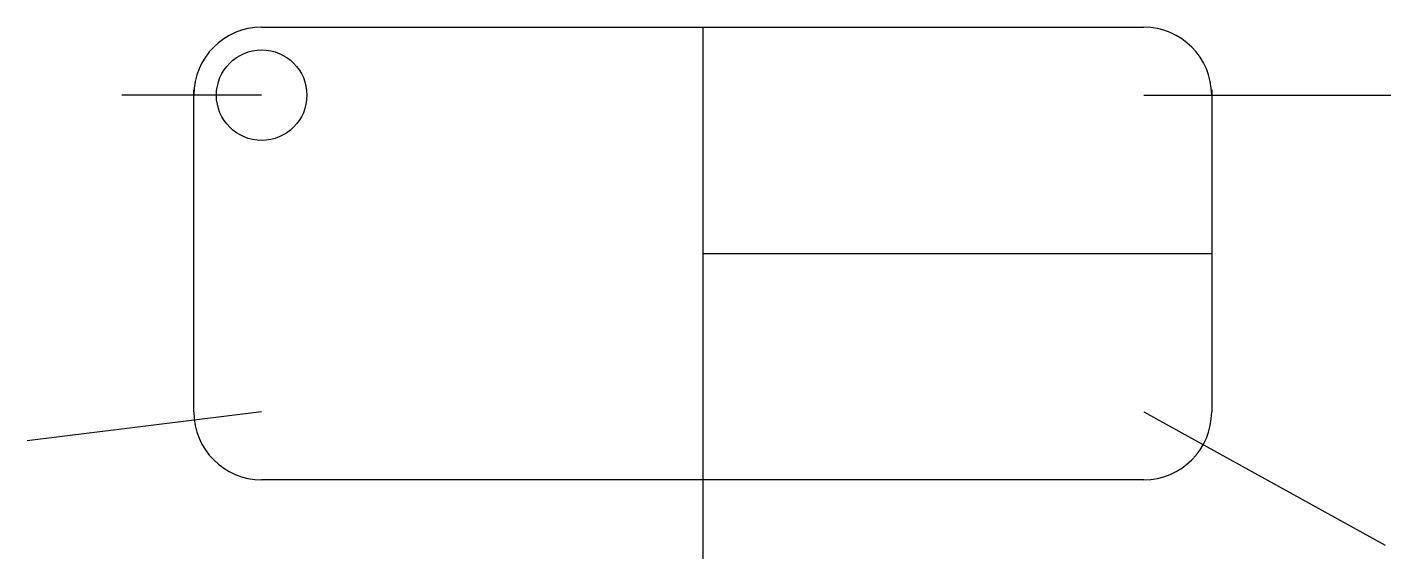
# Model space of a CAD drawing. Header units: millimetres. Extents: x -7.3 to 52.9, y -3.4 to 20.1.
import ezdxf

# ---------------------------------------------------------------- set-up
doc = ezdxf.new("R2010")
doc.units = ezdxf.units.MM

msp = doc.modelspace()

# ---------------------------------------------------------------- linework, layer by layer
at = {"color": 7, "linetype": 'Continuous'}
for p, q in [((3.014, 20.135), (42.014, 20.135)), ((22.514, 20.135), (22.514, 0.135)), ((3.014, 17.135), (-3.168, 17.135)), ((0.014, 17.135), (0.014, 17.376)), ((0.014, 3.135), (0.014, 17.135)), ((42.014, 17.135), (52.93, 17.135)), ((45.014, 17.376), (45.014, 17.135)), ((45.014, 17.135), (45.014, 3.135)), ((22.514, 10.135), (45.014, 10.135)), ((3.014, 3.135), (-7.348, 1.854)), ((42.014, 3.135), (52.687, -2.76)), ((42.014, 0.135), (3.014, 0.135))]:
    msp.add_line(p, q, dxfattribs=at)
msp.add_line((22.514, 20.135), (22.514, -3.355))
msp.add_circle((3.014, 17.135), 2, dxfattribs=at)
for centre, start, end in [((3.014, 17.135), 90, 180), ((42.014, 17.135), 0, 90), ((3.014, 3.135), 180, 270), ((42.014, 3.135), 270, 0)]:
    msp.add_arc(centre, 3, start, end, dxfattribs=at)

doc.saveas('drawing.dxf')
